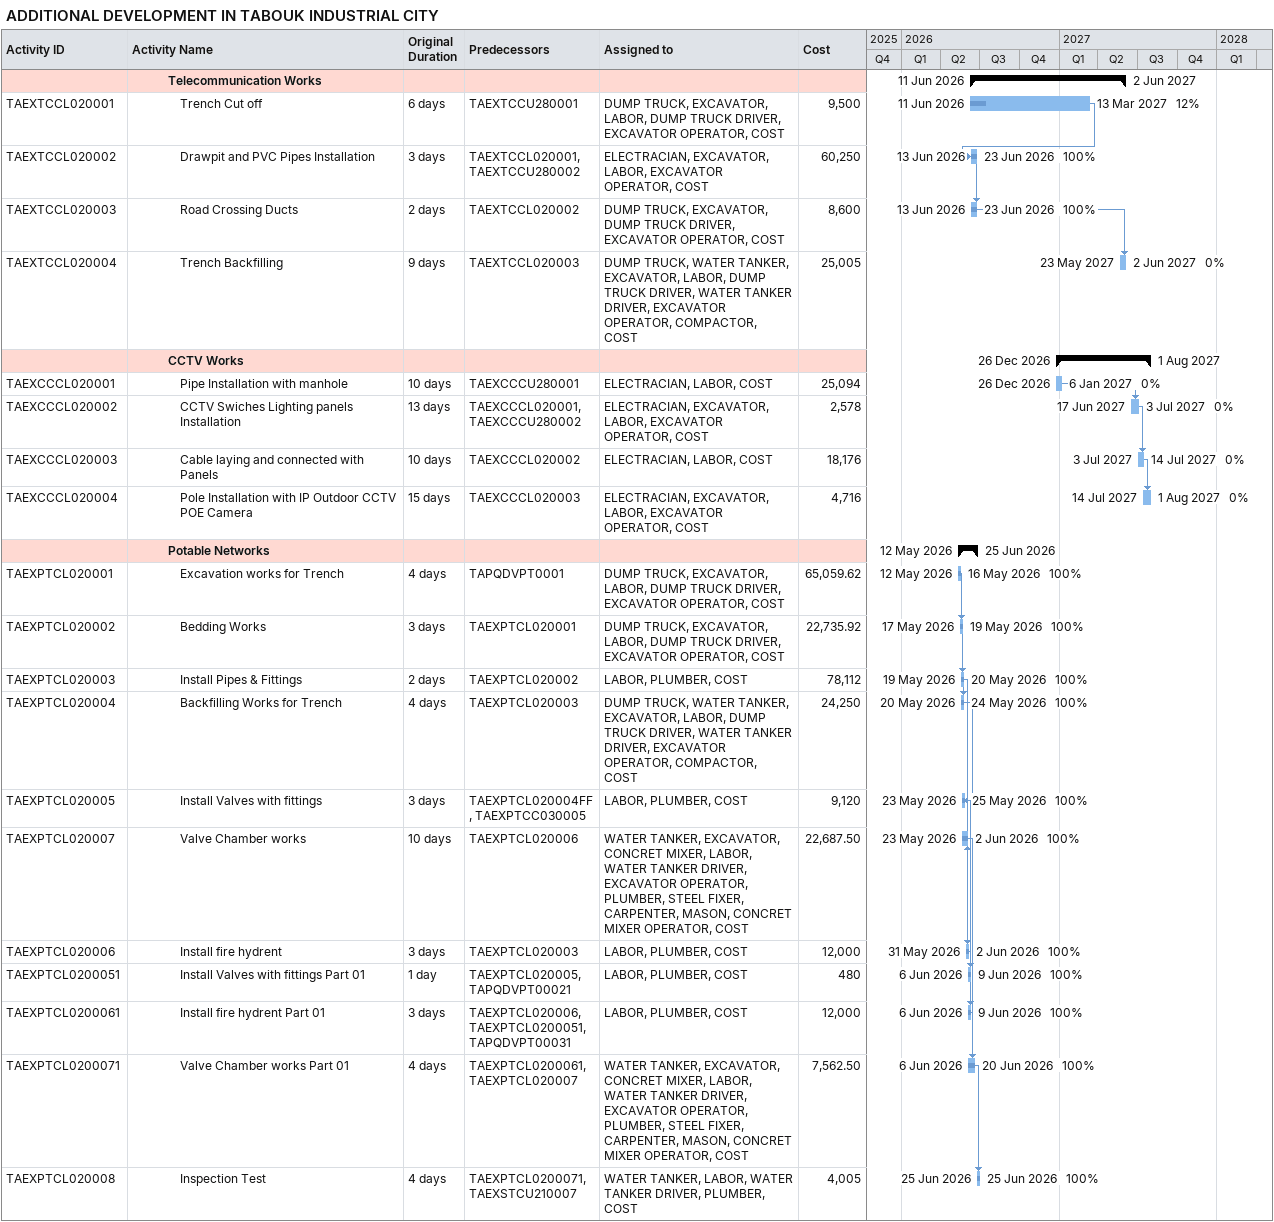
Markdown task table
ADDITIONAL DEVELOPMENT IN TABOUK INDUSTRIAL CITY

| ID | Level | Task | Original duration | Start | Finish | Predecessors | Resources | % complete | Cost |
|---|---|---|---|---|---|---|---|---|---|
|  | 4 | **Telecommunication Works** |  | 2026-06-11 | 2027-06-02 |  |  |  |  |
| TAEXTCCL020001 | 5 | Trench Cut off | 6d | 2026-06-11 | 2027-03-13 | TAEXTCCU280001 | DUMP TRUCK, EXCAVATOR, LABOR, DUMP TRUCK DRIVER, EXCAVATOR OPERATOR, COST | 12 | 9500 |
| TAEXTCCL020002 | 5 | Drawpit and PVC Pipes Installation | 3d | 2026-06-13 | 2026-06-23 | TAEXTCCL020001, TAEXTCCU280002 | ELECTRACIAN, EXCAVATOR, LABOR, EXCAVATOR OPERATOR, COST | 100 | 60250 |
| TAEXTCCL020003 | 5 | Road Crossing Ducts | 2d | 2026-06-13 | 2026-06-23 | TAEXTCCL020002 | DUMP TRUCK, EXCAVATOR, DUMP TRUCK DRIVER, EXCAVATOR OPERATOR, COST | 100 | 8600 |
| TAEXTCCL020004 | 5 | Trench Backfilling | 9d | 2027-05-23 | 2027-06-02 | TAEXTCCL020003 | DUMP TRUCK, WATER TANKER, EXCAVATOR, LABOR, DUMP TRUCK DRIVER, WATER TANKER DRIVER, EXCAVATOR OPERATOR, COMPACTOR, COST | 0 | 25005 |
|  | 4 | **CCTV Works** |  | 2026-12-26 | 2027-08-01 |  |  |  |  |
| TAEXCCCL020001 | 5 | Pipe Installation with manhole | 10d | 2026-12-26 | 2027-01-06 | TAEXCCCU280001 | ELECTRACIAN, LABOR, COST | 0 | 25094 |
| TAEXCCCL020002 | 5 | CCTV Swiches Lighting panels Installation | 13d | 2027-06-17 | 2027-07-03 | TAEXCCCL020001, TAEXCCCU280002 | ELECTRACIAN, EXCAVATOR, LABOR, EXCAVATOR OPERATOR, COST | 0 | 2578 |
| TAEXCCCL020003 | 5 | Cable laying and connected with Panels | 10d | 2027-07-03 | 2027-07-14 | TAEXCCCL020002 | ELECTRACIAN, LABOR, COST | 0 | 18176 |
| TAEXCCCL020004 | 5 | Pole Installation with IP Outdoor CCTV POE Camera | 15d | 2027-07-14 | 2027-08-01 | TAEXCCCL020003 | ELECTRACIAN, EXCAVATOR, LABOR, EXCAVATOR OPERATOR, COST | 0 | 4716 |
|  | 4 | **Potable Networks** |  | 2026-05-12 | 2026-06-25 |  |  |  |  |
| TAEXPTCL020001 | 5 | Excavation works for Trench | 4d | 2026-05-12 | 2026-05-16 | TAPQDVPT0001 | DUMP TRUCK, EXCAVATOR, LABOR, DUMP TRUCK DRIVER, EXCAVATOR OPERATOR, COST | 100 | 65059.62 |
| TAEXPTCL020002 | 5 | Bedding Works | 3d | 2026-05-17 | 2026-05-19 | TAEXPTCL020001 | DUMP TRUCK, EXCAVATOR, LABOR, DUMP TRUCK DRIVER, EXCAVATOR OPERATOR, COST | 100 | 22735.92 |
| TAEXPTCL020003 | 5 | Install Pipes & Fittings | 2d | 2026-05-19 | 2026-05-20 | TAEXPTCL020002 | LABOR, PLUMBER, COST | 100 | 78112 |
| TAEXPTCL020004 | 5 | Backfilling Works for Trench | 4d | 2026-05-20 | 2026-05-24 | TAEXPTCL020003 | DUMP TRUCK, WATER TANKER, EXCAVATOR, LABOR, DUMP TRUCK DRIVER, WATER TANKER DRIVER, EXCAVATOR OPERATOR, COMPACTOR, COST | 100 | 24250 |
| TAEXPTCL020005 | 5 | Install Valves with fittings | 3d | 2026-05-23 | 2026-05-25 | TAEXPTCL020004FF, TAEXPTCC030005 | LABOR, PLUMBER, COST | 100 | 9120 |
| TAEXPTCL020007 | 5 | Valve Chamber works | 10d | 2026-05-23 | 2026-06-02 | TAEXPTCL020006 | WATER TANKER, EXCAVATOR, CONCRET MIXER, LABOR, WATER TANKER DRIVER, EXCAVATOR OPERATOR, PLUMBER, STEEL FIXER, CARPENTER, MASON, CONCRET MIXER OPERATOR, COST | 100 | 22687.50 |
| TAEXPTCL020006 | 5 | Install fire hydrent | 3d | 2026-05-31 | 2026-06-02 | TAEXPTCL020003 | LABOR, PLUMBER, COST | 100 | 12000 |
| TAEXPTCL0200051 | 5 | Install Valves with fittings Part 01 | 1d | 2026-06-06 | 2026-06-09 | TAEXPTCL020005, TAPQDVPT00021 | LABOR, PLUMBER, COST | 100 | 480 |
| TAEXPTCL0200061 | 5 | Install fire hydrent Part 01 | 3d | 2026-06-06 | 2026-06-09 | TAEXPTCL020006, TAEXPTCL0200051, TAPQDVPT00031 | LABOR, PLUMBER, COST | 100 | 12000 |
| TAEXPTCL0200071 | 5 | Valve Chamber works Part 01 | 4d | 2026-06-06 | 2026-06-20 | TAEXPTCL0200061, TAEXPTCL020007 | WATER TANKER, EXCAVATOR, CONCRET MIXER, LABOR, WATER TANKER DRIVER, EXCAVATOR OPERATOR, PLUMBER, STEEL FIXER, CARPENTER, MASON, CONCRET MIXER OPERATOR, COST | 100 | 7562.50 |
| TAEXPTCL020008 | 5 | Inspection Test | 4d | 2026-06-25 | 2026-06-25 | TAEXPTCL0200071, TAEXSTCU210007 | WATER TANKER, LABOR, WATER TANKER DRIVER, PLUMBER, COST | 100 | 4005 |
